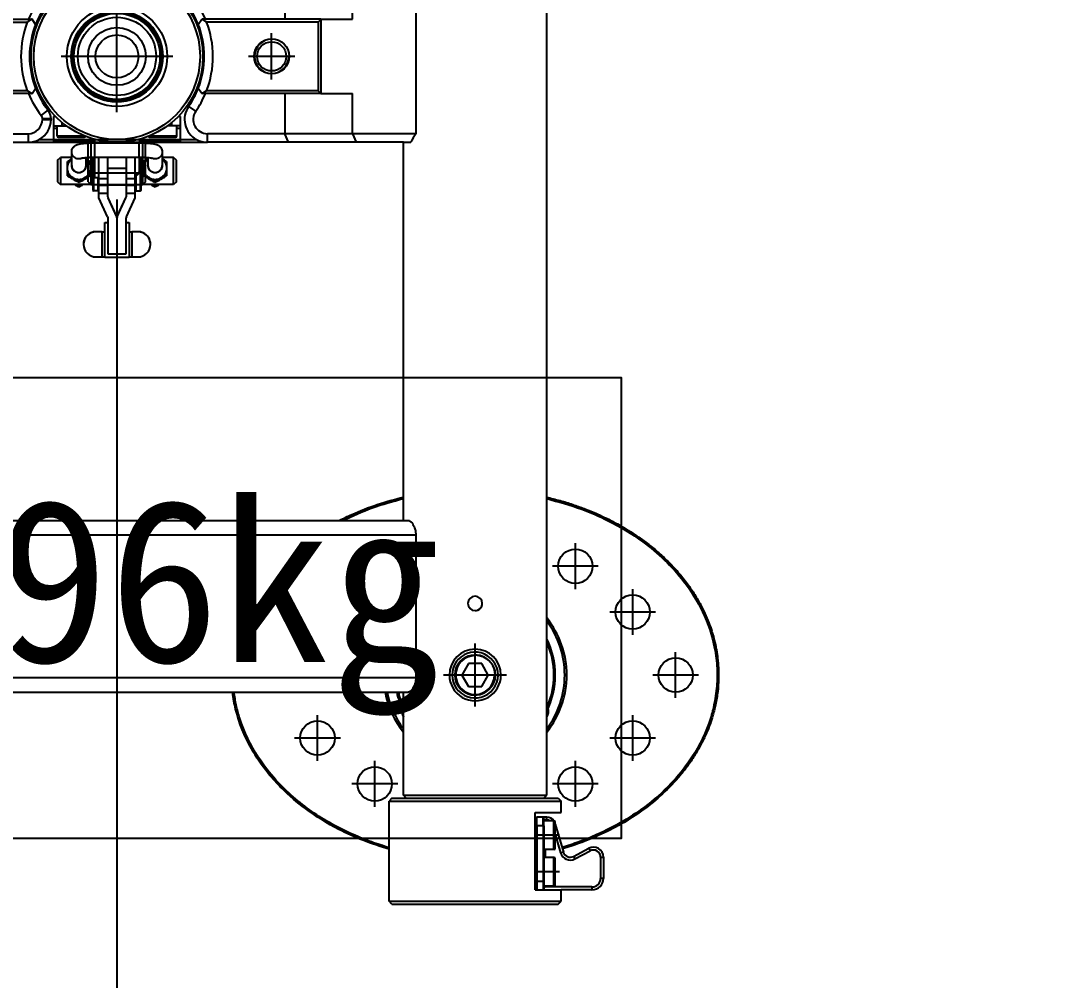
# Model space of a CAD drawing. Header units: millimetres. Extents: x -73584 to -37571, y -61249 to -50748.
# Drawn here: x -54567.8 to -54204, y -57719.5 to -57384.5 of the extents above; entities that cross this region are included whole.
import ezdxf

# ---------------------------------------------------------------- set-up
doc = ezdxf.new("R2010")
doc.units = ezdxf.units.MM
doc.header["$LTSCALE"] = 200
doc.header["$PDSIZE"] = -1
doc.linetypes.add('DOT_CENTER', pattern=[14, 12, -1, 0, -1])
doc.layers.add('1', color=7, linetype='Continuous')
doc.layers.add('DIM', color=3, linetype='Continuous')
doc.styles.get("Standard").update_dxf_attribs({"font": ''})
doc.styles.add('TSSD_Dimension', font='tssdeng.shx', dxfattribs={"width": 0.7, "bigfont": 'hztxt.shx'})
doc.styles.get('Standard').set_extended_font_data('NSimSun')
doc.dimstyles.new('TSSD_20_20', dxfattribs={"dimtxt": 60, "dimasz": 20, "dimexe": 20, "dimexo": 50, "dimgap": 20, "dimtad": 1, "dimdec": 0, "dimzin": 0, "dimdsep": 46, "dimtxsty": 'TSSD_Dimension', "dimblk": 'ARCHTICK', "dimcen": 0, "dimdle": 20, "dimclrt": 7, "dimadec": 0, "dimazin": 0, "dimtfac": 1, "dimtdec": 0, "dimtix": 1, "dimtmove": 2, "dimatfit": 3, "dimfxl": 1, "dimtolj": 1, "dimtzin": 0, "dimarcsym": 0})

# ---------------------------------------------------------------- blocks, each defined once
blk = doc.blocks.new('LOW-HEAD-SOCKET-CAP-SCREW_DIN-7984_M6x10_A2-70_STAINLESS-STEEL_3__120', base_point=(789, -334.66))
at = {"color": 7, "linetype": 'Continuous'}
for p, q in [((792, -330.66), (789.5, -330.66)), ((794, -330.66), (792, -330.66)), ((796, -330.66), (794, -330.66)), ((798.5, -330.66), (796, -330.66)), ((789, -331.16), (789, -334.66)), ((789, -334.66), (791, -334.66)), ((791, -334.66), (797, -334.66)), ((797, -334.66), (797.3, -334.66)), ((797.3, -334.66), (798.8, -334.66)), ((798.8, -334.66), (799, -334.66)), ((799, -331.16), (799, -334.66))]:
    blk.add_line(p, q, dxfattribs=at)
at = {"color": 140, "linetype": 'Continuous'}
blk.add_line((799, -331.16), (789, -331.16), dxfattribs=at)
at = {"color": 7, "linetype": 'Continuous'}
for centre, start, end in [((789.5, -331.16), 90, 180), ((798.5, -331.16), 0, 90)]:
    blk.add_arc(centre, 0.5, start, end, dxfattribs=at)
at = {"layer": '1', "color": 1, "linetype": 'DOT_CENTER'}
blk.add_line((794, -329.16), (794, -336.66), dxfattribs=at)
blk = doc.blocks.new('LOW-HEAD-SOCKET-CAP-SCREW_DIN-7984_M6x10_A2-70_STAINLESS-STEEL__121', base_point=(789, -334.66))
at = {"color": 7, "linetype": 'Continuous'}
for p, q in [((792, -330.66), (789.5, -330.66)), ((794, -330.66), (792, -330.66)), ((796, -330.66), (794, -330.66)), ((798.5, -330.66), (796, -330.66)), ((789, -331.16), (789, -334.66)), ((789, -334.66), (791, -334.66)), ((791, -334.66), (797, -334.66)), ((797, -334.66), (797.3, -334.66)), ((797.3, -334.66), (798.8, -334.66)), ((798.8, -334.66), (799, -334.66)), ((799, -331.16), (799, -334.66))]:
    blk.add_line(p, q, dxfattribs=at)
at = {"color": 140, "linetype": 'Continuous'}
blk.add_line((799, -331.16), (789, -331.16), dxfattribs=at)
at = {"color": 7, "linetype": 'Continuous'}
for centre, start, end in [((789.5, -331.16), 90, 180), ((798.5, -331.16), 0, 90)]:
    blk.add_arc(centre, 0.5, start, end, dxfattribs=at)
blk = doc.blocks.new('LOW-HEAD-SOCKET-CAP-SCREW_DIN-7984_M6x10_A2-70_STAINLESS-STEEL_2__122', base_point=(776.2, -334.66))
at = {"color": 7, "linetype": 'Continuous'}
for p, q in [((779.2, -330.66), (776.7, -330.66)), ((781.2, -330.66), (779.2, -330.66)), ((783.2, -330.66), (781.2, -330.66)), ((785.7, -330.66), (783.2, -330.66)), ((776.2, -331.16), (776.2, -334.66)), ((776.4, -334.66), (776.2, -334.66)), ((777.9, -334.66), (776.4, -334.66)), ((777.9, -334.66), (778.2, -334.66)), ((778.2, -334.66), (784.2, -334.66)), ((784.2, -334.66), (786.2, -334.66)), ((786.2, -331.16), (786.2, -334.66))]:
    blk.add_line(p, q, dxfattribs=at)
at = {"color": 140, "linetype": 'Continuous'}
blk.add_line((786.2, -331.16), (776.2, -331.16), dxfattribs=at)
at = {"color": 7, "linetype": 'Continuous'}
for centre, start, end in [((776.7, -331.16), 90, 178.5131), ((785.7, -331.16), 0, 90), ((776.7, -331.16), 178.5131, 180)]:
    blk.add_arc(centre, 0.5, start, end, dxfattribs=at)
at = {"layer": '1', "color": 1, "linetype": 'DOT_CENTER'}
blk.add_line((781.2, -329.16), (781.2, -336.66), dxfattribs=at)
blk = doc.blocks.new('LOW-HEAD-SOCKET-CAP-SCREW_DIN-7984_M6x10_A2-70_STAINLESS-STEEL_4__123', base_point=(776.2, -334.66))
at = {"color": 7, "linetype": 'Continuous'}
for p, q in [((779.2, -330.66), (776.7, -330.66)), ((781.2, -330.66), (779.2, -330.66)), ((783.2, -330.66), (781.2, -330.66)), ((785.7, -330.66), (783.2, -330.66)), ((776.2, -331.16), (776.2, -334.66)), ((776.4, -334.66), (776.2, -334.66)), ((777.9, -334.66), (776.4, -334.66)), ((777.9, -334.66), (778.2, -334.66)), ((778.2, -334.66), (784.2, -334.66)), ((784.2, -334.66), (786.2, -334.66)), ((786.2, -331.16), (786.2, -334.66))]:
    blk.add_line(p, q, dxfattribs=at)
at = {"color": 140, "linetype": 'Continuous'}
blk.add_line((786.2, -331.16), (776.2, -331.16), dxfattribs=at)
at = {"color": 7, "linetype": 'Continuous'}
for centre, start, end in [((776.7, -331.16), 90, 178.5131), ((785.7, -331.16), 0, 90), ((776.7, -331.16), 178.5131, 180)]:
    blk.add_arc(centre, 0.5, start, end, dxfattribs=at)
blk = doc.blocks.new('23-D0469-A_CLAMP-HOOK_Absen-M2_9__124', base_point=(774.9, -337.66))
at = {"color": 7, "linetype": 'Continuous'}
for p, q in [((788.89, -313.86), (796.3, -313.86)), ((788.89, -314.86), (796.3, -314.86)), ((788.61, -324.28), (785.8, -319)), ((789.5, -323.81), (786.69, -318.53)), ((799.3, -317.86), (799.3, -334.16)), ((800.3, -317.86), (800.3, -328.66)), ((777.34, -330.66), (787.09, -327.86)), ((780.97, -330.66), (787.37, -328.82)), ((800.3, -334.86), (800.3, -328.66)), ((774.9, -333.62), (774.9, -334.86)), ((775.1, -334.66), (774.9, -334.86)), ((776.2, -334.66), (775.1, -334.66)), ((775.9, -333.62), (775.9, -334.16)), ((776.4, -334.66), (776.2, -334.66)), ((777.9, -334.66), (776.4, -334.66)), ((777.9, -334.66), (778.2, -334.66)), ((778.2, -334.66), (784.2, -334.66)), ((784.2, -334.66), (786.2, -334.66)), ((786.2, -334.66), (789, -334.66)), ((789, -334.66), (791, -334.66)), ((791, -334.66), (797, -334.66)), ((797, -334.66), (797.3, -334.66)), ((797.3, -334.66), (798.8, -334.66)), ((798.8, -334.66), (799, -334.66)), ((799, -334.66), (800.1, -334.66)), ((800.1, -334.66), (800.3, -334.86)), ((774.9, -334.86), (774.9, -337.16)), ((777.9, -334.86), (774.9, -334.86)), ((775.4, -337.66), (774.9, -337.16)), ((777.9, -337.16), (774.9, -337.16)), ((777.9, -334.86), (797.3, -334.86)), ((777.9, -337.16), (797.3, -337.16)), ((797.3, -337.66), (777.9, -337.66)), ((797.3, -334.86), (800.3, -334.86)), ((797.3, -337.16), (800.3, -337.16)), ((799.8, -337.66), (800.3, -337.16)), ((800.3, -337.16), (800.3, -334.86))]:
    blk.add_line(p, q, dxfattribs=at)
at = {"color": 140, "linetype": 'Continuous'}
for p, q in [((788.89, -314.86), (788.89, -313.86)), ((796.3, -313.86), (796.3, -314.86)), ((785.8, -319), (786.69, -318.53)), ((799.3, -317.86), (800.3, -317.86)), ((788.61, -324.28), (789.5, -323.81)), ((787.09, -327.86), (787.37, -328.82)), ((775.9, -333.62), (774.9, -333.62)), ((775.9, -334.16), (776.2, -334.16)), ((777.9, -334.66), (777.9, -334.86)), ((786.2, -334.16), (789, -334.16)), ((797.3, -334.86), (797.3, -334.66)), ((799, -334.16), (799.3, -334.16)), ((777.9, -334.86), (777.9, -337.16)), ((777.9, -337.16), (777.9, -337.66)), ((797.3, -337.16), (797.3, -334.86)), ((797.3, -337.16), (797.3, -337.66))]:
    blk.add_line(p, q, dxfattribs=at)
at = {"color": 7, "linetype": 'Continuous'}
for centre, radius, start, end in [((788.89, -317.36), 3.5, 90, 208), ((788.89, -317.36), 2.5, 90, 208), ((796.3, -317.86), 4, 0, 90), ((796.3, -317.86), 3, 0, 90), ((786.4, -325.46), 2.5, 286, 28), ((786.4, -325.46), 3.5, 286, 28), ((777.9, -333.62), 3, 124.5142, 180), ((777.9, -333.62), 2, 148.2117, 180), ((776.4, -334.16), 0.5, 180, 246.4218), ((798.8, -334.16), 0.5, 293.5782, 0)]:
    blk.add_arc(centre, radius, start, end, dxfattribs=at)
for points in [[(777.9, -337.66), (776.65, -337.66), (775.4, -337.66)], [(799.8, -337.66), (798.55, -337.66), (797.3, -337.66)]]:
    blk.add_spline(points, degree=3, dxfattribs=at)
blk = doc.blocks.new('PH_23-CLAMP-HOOK_3__125', base_point=(774.9, -337.66))
for name, p in [('23-D0469-A_CLAMP-HOOK_Absen-M2_9__124', (774.9, -337.66)), ('LOW-HEAD-SOCKET-CAP-SCREW_DIN-7984_M6x10_A2-70_STAINLESS-STEEL_2__122', (776.2, -334.66)), ('LOW-HEAD-SOCKET-CAP-SCREW_DIN-7984_M6x10_A2-70_STAINLESS-STEEL_4__123', (776.2, -334.66)), ('LOW-HEAD-SOCKET-CAP-SCREW_DIN-7984_M6x10_A2-70_STAINLESS-STEEL_3__120', (789, -334.66)), ('LOW-HEAD-SOCKET-CAP-SCREW_DIN-7984_M6x10_A2-70_STAINLESS-STEEL__121', (789, -334.66))]:
    blk.add_blockref(name, p)
blk = doc.blocks.new('23-D0469-A_CLAMP-HOOK_Absen-M2_9__126', base_point=(539.3, -493.66))
at = {"color": 7, "linetype": 'Continuous'}
for p, q in [((550.1, -473.66), (539.3, -473.66)), ((550.1, -474.66), (539.3, -474.66)), ((553.1, -473.66), (550.1, -473.66)), ((554.1, -474.66), (550.1, -474.66)), ((553.1, -473.66), (554.1, -474.66)), ((554.1, -474.66), (554.1, -492.66)), ((550.1, -492.66), (539.3, -492.66)), ((550.1, -493.66), (539.3, -493.66)), ((554.1, -492.66), (550.1, -492.66)), ((553.1, -493.66), (550.1, -493.66)), ((553.1, -493.66), (554.1, -492.66))]:
    blk.add_line(p, q, dxfattribs=at)
at = {"color": 140, "linetype": 'Continuous'}
for p, q in [((550.1, -473.66), (550.1, -474.66)), ((550.1, -474.66), (550.1, -492.66)), ((550.1, -493.66), (550.1, -492.66))]:
    blk.add_line(p, q, dxfattribs=at)
blk = doc.blocks.new('PH_23-CLAMP-HOOK__127', base_point=(539.3, -493.66))
blk.add_blockref('23-D0469-A_CLAMP-HOOK_Absen-M2_9__126', (539.3, -493.66))
blk = doc.blocks.new('COUNTERSUNK-HEAD-HEXAGON-SOCKET-BOLTS_DIN-7991_M8x20_A2-70_STAINLESS-STEEL_2__146', base_point=(736.81, -384.31))
at = {"color": 7, "linetype": 'Continuous'}
blk.add_arc((737.8, -380.31), 4, 255.643, 303.1396, dxfattribs=at)
blk = doc.blocks.new('COUNTERSUNK-HEAD-HEXAGON-SOCKET-BOLTS_DIN-7991_M8x20_A2-70_STAINLESS-STEEL__147', base_point=(736.81, -333.66))
at = {"color": 7, "linetype": 'Continuous'}
blk.add_arc((737.8, -337.01), 4, 56.8604, 104.3572, dxfattribs=at)
blk = doc.blocks.new('23-D0025-B_HAND-RING_ADJUSTABLE-FOOT_Absen__148', base_point=(697.8, -386.01))
at = {"color": 7, "linetype": 'Continuous'}
blk.add_circle((725.3, -358.66), 7, dxfattribs=at)
for centre, radius, start, end in [((725.3, -358.66), 28, 63.2345, 116.7655), ((725.3, -358.66), 27.5, 65.38, 114.62), ((700.3, -358.64), 2.5, 179.9661, 180.3528), ((725.3, -358.66), 28, 282.3736, 296.7655), ((725.3, -358.66), 27.5, 282.6023, 294.62)]:
    blk.add_arc(centre, radius, start, end, dxfattribs=at)
blk = doc.blocks.new('P01_LEG_M16xL80mm_STAINLESS-STEEL__149', base_point=(717.3, -366.66))
at = {"color": 7, "linetype": 'Continuous'}
for p, q in [((725.3, -354.04), (721.3, -356.35)), ((721.3, -356.35), (721.3, -360.97)), ((729.3, -356.35), (725.3, -354.04)), ((729.3, -360.97), (729.3, -356.35)), ((721.3, -360.97), (725.3, -363.28)), ((725.3, -363.28), (729.3, -360.97))]:
    blk.add_line(p, q, dxfattribs=at)
for radius, start, end in [(8, 14.9588, 165.0412), (7, 14.9588, 165.0412), (8, 165.0412, 14.9588), (7, 165.0412, 14.9588)]:
    blk.add_arc((725.3, -358.66), radius, start, end, dxfattribs=at)
at = {"layer": '1', "color": 1, "linetype": 'DOT_CENTER'}
for p, q in [((725.3, -348.66), (725.3, -368.66)), ((735.3, -358.66), (715.3, -358.66))]:
    blk.add_line(p, q, dxfattribs=at)
at = {"layer": '1', "color": 2, "linetype": 'Continuous'}
blk.add_arc((725.3, -358.66), 6.78, 180, 90, dxfattribs=at)
blk = doc.blocks.new('P02_FOOT_Ø65_STEEL__150', base_point=(705.33, -390.09))
at = {"color": 7, "linetype": 'Continuous'}
for centre, radius, start, end in [((725.3, -358.66), 32, 90, 128.6248), ((725.3, -358.66), 32, 51.3752, 90), ((737.8, -337.01), 4, 56.8604, 104.3572), ((725.3, -358.66), 32, 280.8069, 308.6248), ((737.8, -380.31), 4, 255.643, 303.1396)]:
    blk.add_arc(centre, radius, start, end, dxfattribs=at)
at = {"color": 140, "linetype": 'Continuous'}
for start, end in [(90, 126.913), (53.087, 90), (281.0632, 306.913)]:
    blk.add_arc((725.3, -358.66), 31.27, start, end, dxfattribs=at)
blk = doc.blocks.new('23-B0028-B_ADJUSTABLE-M16xL80_FOOT-Ø64-STAINLESS-STEEL__151', base_point=(705.33, -390.09))
for name, p in [('P02_FOOT_Ø65_STEEL__150', (705.33, -390.09)), ('P01_LEG_M16xL80mm_STAINLESS-STEEL__149', (717.3, -366.66))]:
    blk.add_blockref(name, p)
blk = doc.blocks.new('23-D0476-B_GROUND-PLATE_OUTRIGGER_Absen__152', base_point=(663.18, -443.29))
at = {"color": 7, "linetype": 'Continuous'}
for centre in [(725.3, -288.66), (703.3, -303.66), (747.3, -303.66), (687.3, -323.66), (763.3, -323.66), (763.3, -393.66), (747.3, -413.66)]:
    blk.add_circle(centre, 6, dxfattribs=at)
for points in [[(663.18, -333.66), (663.23, -333.43), (663.29, -333.21), (664.56, -328.41), (665.94, -324.03), (667.39, -320.07), (668.84, -316.54), (670.26, -313.45), (671.59, -310.8), (672.9, -308.37), (674.56, -305.53), (676.6, -302.36), (679.03, -298.96), (681.87, -295.42), (685.14, -291.83), (688.84, -288.29), (693, -284.89), (696.76, -282.29), (700.38, -280.15), (703.82, -278.44), (707.02, -277.09), (709.95, -276.06), (712.55, -275.31), (714.77, -274.78), (716.56, -274.43), (719.42, -274.01), (722.82, -273.72), (726.7, -273.68), (731.03, -273.99), (735.75, -274.76), (737.77, -275.24), (740.25, -275.93), (743.12, -276.91), (746.32, -278.22), (749.8, -279.93), (753.51, -282.07)], [(663.69, -333.66), (667.42, -321.4), (671.43, -312.2), (678.77, -300.16), (692.55, -285.87), (703.27, -279.24), (715.88, -275.07), (723.02, -274.21), (728.24, -274.25), (735.19, -275.16), (740.43, -276.51), (754.02, -283), (762.08, -289.24), (770.53, -298.42), (781.03, -316.12), (783.53, -322.3), (785.5, -328.32)], [(753.51, -282.07), (757.16, -284.56), (760.36, -287.07), (772.41, -300.08), (781.38, -315.66), (784.02, -322.19), (785.98, -328.18)], [(671.3, -405.97), (670.26, -403.86), (669.23, -401.65), (665.79, -392.84), (663.18, -383.66)], [(671.3, -404.86), (666.92, -394.55), (663.69, -383.66)], [(786.12, -388.66), (782.99, -397.84), (779.2, -406.17), (771.92, -417.9), (764.96, -426.01), (759.5, -430.95), (751, -436.73), (737.17, -442.23), (734.41, -442.82), (731.3, -443.29)], [(785.6, -388.66), (783.59, -394.83), (781.03, -401.2), (772.94, -415.62), (762.07, -428.07), (754.02, -434.32), (740.43, -440.8), (735.85, -442.02), (731.3, -442.79)]]:
    blk.add_spline(points, degree=3, dxfattribs=at)
at = {"layer": '1', "color": 1, "linetype": 'DOT_CENTER'}
for p, q in [((725.3, -280.66), (725.3, -296.66)), ((733.3, -288.66), (717.3, -288.66)), ((703.3, -295.66), (703.3, -311.66)), ((747.3, -295.66), (747.3, -311.66)), ((711.3, -303.66), (695.3, -303.66)), ((755.3, -303.66), (739.3, -303.66)), ((687.3, -315.66), (687.3, -331.66)), ((763.3, -315.66), (763.3, -331.66)), ((695.3, -323.66), (679.3, -323.66)), ((771.3, -323.66), (755.3, -323.66)), ((763.3, -385.66), (763.3, -401.66)), ((771.3, -393.66), (755.3, -393.66)), ((747.3, -405.66), (747.3, -421.66)), ((755.3, -413.66), (739.3, -413.66))]:
    blk.add_line(p, q, dxfattribs=at)
blk = doc.blocks.new('23-A0236-B_FOOT_OUTRIGGER_Absen-M2_9__153', base_point=(663.18, -443.29))
for name, p in [('23-D0476-B_GROUND-PLATE_OUTRIGGER_Absen__152', (663.18, -443.29)), ('23-B0028-B_ADJUSTABLE-M16xL80_FOOT-Ø64-STAINLESS-STEEL__151', (705.33, -390.09)), ('23-D0025-B_HAND-RING_ADJUSTABLE-FOOT_Absen__148', (697.8, -386.01)), ('COUNTERSUNK-HEAD-HEXAGON-SOCKET-BOLTS_DIN-7991_M8x20_A2-70_STAINLESS-STEEL__147', (736.81, -333.66)), ('COUNTERSUNK-HEAD-HEXAGON-SOCKET-BOLTS_DIN-7991_M8x20_A2-70_STAINLESS-STEEL_2__146', (736.81, -384.31))]:
    blk.add_blockref(name, p)
blk = doc.blocks.new('23-D0475-B_SHIP_OUTRIGGER_STACKING_Absen__154', base_point=(479.3, -587.94))
at = {"color": 7, "linetype": 'Continuous'}
for p, q in [((479.3, -383.66), (479.3, -381.11)), ((482.3, -379.37), (482.3, -401.44)), ((482.3, -379.37), (536.3, -379.37)), ((536.3, -379.37), (536.3, -401.44)), ((539.3, -383.66), (539.3, -381.11)), ((479.3, -383.66), (479.3, -400.2)), ((539.3, -383.66), (539.3, -400.2)), ((479.3, -400.2), (482.3, -401.44)), ((479.3, -423.8), (479.3, -400.2)), ((482.3, -425.04), (482.3, -401.44)), ((496.3, -401.44), (482.3, -401.44)), ((496.3, -412.46), (496.3, -401.44)), ((536.3, -401.44), (522.3, -401.44)), ((522.3, -412.46), (522.3, -401.44)), ((536.3, -401.44), (539.3, -400.2)), ((536.3, -401.44), (536.3, -425.04)), ((539.3, -400.2), (539.3, -423.8)), ((496.3, -412.46), (496.3, -425.04)), ((496.3, -412.46), (497.3, -413.46)), ((496.3, -412.46), (522.3, -412.46)), ((497.3, -413.46), (497.3, -452.38)), ((497.3, -413.46), (521.3, -413.46)), ((522.3, -412.46), (521.3, -413.46)), ((521.3, -413.46), (521.3, -452.38)), ((522.3, -412.46), (522.3, -425.04)), ((479.3, -452.06), (479.3, -423.8)), ((482.3, -425.04), (479.3, -423.8)), ((482.3, -452.06), (482.3, -425.04)), ((482.3, -425.04), (496.3, -425.04)), ((496.3, -425.04), (496.3, -452.78)), ((522.3, -425.04), (522.3, -452.78)), ((522.3, -425.04), (536.3, -425.04)), ((539.3, -423.8), (536.3, -425.04)), ((536.3, -425.04), (536.3, -452.06)), ((539.3, -423.8), (539.3, -452.06)), ((479.3, -452.06), (479.3, -514.66)), ((496.3, -452.78), (496.3, -453.87)), ((496.3, -454.07), (496.3, -453.87)), ((498.14, -455.27), (496.3, -454.07)), ((522.3, -454.07), (520.47, -455.27)), ((522.3, -452.78), (522.3, -453.87)), ((522.3, -454.07), (522.3, -453.87)), ((539.3, -514.66), (539.3, -452.06)), ((480.3, -455.93), (480.3, -510.78)), ((538.3, -510.78), (538.3, -455.93)), ((487.3, -506.66), (487.48, -506.66)), ((531.13, -506.66), (531.3, -506.66)), ((487.3, -509.66), (487.48, -509.66)), ((498.14, -512.04), (496.3, -513.25)), ((522.3, -513.25), (520.47, -512.04)), ((531.13, -509.66), (531.3, -509.66)), ((479.3, -514.66), (479.3, -543.52)), ((482.3, -514.66), (482.3, -542.27)), ((496.3, -513.25), (496.3, -513.44)), ((496.3, -514.53), (496.3, -513.44)), ((496.3, -542.27), (496.3, -514.53)), ((497.3, -553.86), (497.3, -514.93)), ((521.3, -514.93), (521.3, -553.86)), ((522.3, -513.44), (522.3, -513.25)), ((522.3, -513.44), (522.3, -514.53)), ((522.3, -514.53), (522.3, -542.27)), ((536.3, -542.27), (536.3, -514.66)), ((539.3, -543.52), (539.3, -514.66)), ((479.3, -543.52), (482.3, -542.27)), ((479.3, -543.52), (479.3, -567.12)), ((482.3, -542.27), (482.3, -565.87)), ((496.3, -542.27), (482.3, -542.27)), ((496.3, -554.86), (496.3, -542.27)), ((536.3, -542.27), (522.3, -542.27)), ((522.3, -542.27), (522.3, -554.86)), ((539.3, -543.52), (536.3, -542.27)), ((536.3, -565.87), (536.3, -542.27)), ((539.3, -567.12), (539.3, -543.52)), ((496.3, -554.86), (496.8, -554.36)), ((496.3, -554.86), (496.3, -564.87)), ((497.3, -553.86), (496.8, -554.36)), ((497.3, -554.86), (496.8, -554.36)), ((521.3, -553.86), (497.3, -553.86)), ((521.3, -554.86), (497.3, -554.86)), ((497.3, -554.86), (497.3, -565.87)), ((521.8, -554.36), (521.3, -553.86)), ((521.8, -554.36), (521.3, -554.86)), ((521.3, -565.87), (521.3, -554.86)), ((521.8, -554.36), (522.3, -554.86)), ((522.3, -564.87), (522.3, -554.86)), ((479.3, -567.12), (482.3, -565.87)), ((479.3, -567.12), (479.3, -583.66)), ((482.3, -565.87), (482.3, -587.94)), ((497.3, -565.87), (482.3, -565.87)), ((497.3, -565.87), (496.3, -564.87)), ((522.3, -564.87), (521.3, -565.87)), ((536.3, -565.87), (521.3, -565.87)), ((536.3, -565.87), (536.3, -587.94)), ((536.3, -565.87), (539.3, -567.12)), ((539.3, -567.12), (539.3, -583.66)), ((479.3, -583.66), (479.3, -586.21)), ((539.3, -583.66), (539.3, -586.21)), ((536.3, -587.94), (482.3, -587.94))]:
    blk.add_line(p, q, dxfattribs=at)
at = {"color": 140, "linetype": 'Continuous'}
for p, q in [((482.3, -452.06), (479.3, -452.06)), ((539.3, -452.06), (536.3, -452.06)), ((490.16, -456.16), (491.88, -458.63)), ((528.45, -456.16), (526.73, -458.63)), ((487.3, -506.66), (487.3, -509.66)), ((487.48, -509.66), (487.48, -506.66)), ((490.56, -507.71), (488.71, -510.08)), ((529.9, -510.08), (528.05, -507.71)), ((531.13, -506.66), (531.13, -509.66)), ((531.3, -509.66), (531.3, -506.66)), ((479.3, -514.66), (482.3, -514.66)), ((536.3, -514.66), (539.3, -514.66))]:
    blk.add_line(p, q, dxfattribs=at)
at = {"color": 7, "linetype": 'Continuous'}
for centre, radius in [((509.3, -429.66), 6.1), ((509.3, -429.66), 5.1), ((509.3, -483.66), 17.5), ((509.3, -483.66), 15.5), ((509.3, -537.66), 6.1), ((509.3, -537.66), 5.1)]:
    blk.add_circle(centre, radius, dxfattribs=at)
for centre, radius, start, end in [((468.3, -358.66), 25, 296.1039, 304.0558), ((550.3, -358.66), 25, 235.9442, 243.8961), ((509.3, -483.66), 33.5, 69.0098, 110.9902), ((487.3, -452.06), 8, 180, 208.955), ((487.3, -452.06), 5, 180, 304.8499), ((509.3, -483.66), 33.5, 112.8338, 124.8499), ((509.3, -483.66), 30.5, 68.5293, 111.4707), ((509.3, -483.66), 33.5, 55.1501, 67.1662), ((531.3, -452.06), 5, 235.1501, 0), ((531.3, -452.06), 8, 331.045, 0), ((487.3, -452.06), 8, 208.955, 304.8499), ((509.3, -483.66), 30.5, 111.4707, 124.8499), ((509.3, -483.66), 30.5, 55.1501, 68.5293), ((531.3, -452.06), 8, 235.1501, 331.045), ((487.3, -514.66), 8, 90, 151.045), ((487.48, -511.66), 5, 52.0672, 90), ((509.3, -483.66), 30.5, 232.0672, 248.5293), ((509.3, -483.66), 30.5, 291.4707, 307.9328), ((531.13, -511.66), 5, 90, 127.9328), ((531.3, -514.66), 8, 28.955, 90), ((487.3, -514.66), 8, 151.045, 180), ((487.3, -514.66), 5, 90, 180), ((487.48, -511.66), 2, 52.0672, 90), ((509.3, -483.66), 33.5, 232.0672, 247.1662), ((509.3, -483.66), 30.5, 248.5293, 291.4707), ((509.3, -483.66), 33.5, 292.8338, 307.9328), ((531.13, -511.66), 2, 90, 127.9328), ((531.3, -514.66), 5, 0, 90), ((531.3, -514.66), 8, 0, 28.955), ((509.3, -483.66), 33.5, 249.0098, 290.9902), ((468.3, -608.66), 25, 55.9442, 63.8961), ((550.3, -608.66), 25, 116.1039, 124.0558)]:
    blk.add_arc(centre, radius, start, end, dxfattribs=at)
for points in [[(496.3, -453.87), (496.55, -453.5), (496.8, -453.12), (497.05, -452.75), (497.3, -452.38)], [(521.3, -452.38), (521.56, -452.75), (521.81, -453.12), (522.06, -453.49), (522.3, -453.87)], [(497.3, -514.93), (497.05, -514.56), (496.8, -514.19), (496.55, -513.82), (496.3, -513.44)], [(522.3, -513.44), (522.06, -513.82), (521.81, -514.19), (521.56, -514.56), (521.3, -514.93)]]:
    blk.add_spline(points, degree=3, dxfattribs=at)
at = {"layer": '1', "color": 1, "linetype": 'DOT_CENTER'}
for p, q in [((509.3, -421.56), (509.3, -437.76)), ((517.4, -429.66), (501.2, -429.66)), ((509.3, -464.16), (509.3, -503.16)), ((528.8, -483.66), (489.8, -483.66)), ((509.3, -529.56), (509.3, -545.76)), ((517.4, -537.66), (501.2, -537.66))]:
    blk.add_line(p, q, dxfattribs=at)
at = {"layer": '1', "color": 2, "linetype": 'Continuous'}
for centre in [(509.3, -429.66), (509.3, -537.66)]:
    blk.add_arc(centre, 6, 180, 90, dxfattribs=at)
blk = doc.blocks.new('DOWEL-PIN_DIN-7_Ø5h8x12_ALUMINUM_4__167', base_point=(697.8, -358.66))
at = {"color": 7, "linetype": 'Continuous'}
for centre, start, end in [((700.3, -358.66), 0.153, 179.6138), ((700.3, -358.64), 179.9661, 180.3528), ((700.3, -358.66), 359.9108, 0.153)]:
    blk.add_arc(centre, 2.5, start, end, dxfattribs=at)
blk = doc.blocks.new('DOWEL-PIN_DIN-7_Ø5h8x12_ALUMINUM_3__168', base_point=(697.8, -358.66))
at = {"color": 7, "linetype": 'Continuous'}
for centre, start, end in [((700.3, -358.66), 0.153, 179.6138), ((700.3, -358.64), 179.9661, 180.3528), ((700.3, -358.66), 359.9108, 0.153)]:
    blk.add_arc(centre, 2.5, start, end, dxfattribs=at)
blk = doc.blocks.new('23-D0474-A_BACK-OUTRIGGER_STACKING_Absen__169', base_point=(697.8, -388.66))
at = {"color": 7, "linetype": 'Continuous'}
for p, q in [((768.3, -329.66), (769.3, -328.66)), ((768.3, -334.66), (768.3, -329.66)), ((773.3, -328.66), (769.3, -328.66)), ((769.3, -358.66), (769.3, -328.66)), ((773.3, -337.66), (773.3, -328.66)), ((804.3, -328.66), (800.3, -328.66)), ((800.3, -334.86), (800.3, -328.66)), ((805.3, -329.66), (804.3, -328.66)), ((804.3, -358.66), (804.3, -328.66)), ((805.3, -358.66), (805.3, -329.66)), ((768.3, -337.71), (768.3, -334.66)), ((768.3, -358.66), (768.3, -337.71)), ((797.3, -337.66), (777.9, -337.66)), ((800.3, -337.16), (800.3, -334.86)), ((800.3, -337.66), (800.3, -337.16)), ((768.3, -379.61), (768.3, -358.66)), ((769.3, -388.66), (769.3, -358.66)), ((804.3, -388.66), (804.3, -358.66)), ((805.3, -387.66), (805.3, -358.66)), ((768.3, -382.66), (768.3, -379.61)), ((768.3, -387.66), (768.3, -382.66)), ((768.3, -387.66), (769.3, -388.66)), ((804.3, -388.66), (769.3, -388.66)), ((805.3, -387.66), (804.3, -388.66))]:
    blk.add_line(p, q, dxfattribs=at)
blk.add_circle((725.3, -358.66), 7, dxfattribs=at)
for centre, start, end in [((700.3, -358.66), 0.153, 179.6138), ((700.3, -358.64), 179.9661, 180.3528), ((700.3, -358.66), 359.9108, 0.153)]:
    blk.add_arc(centre, 2.5, start, end, dxfattribs=at)
for points in [[(775.4, -337.66), (774.35, -337.66), (773.3, -337.66)], [(777.9, -337.66), (776.65, -337.66), (775.4, -337.66)], [(799.8, -337.66), (798.55, -337.66), (797.3, -337.66)], [(800.3, -337.66), (800.05, -337.66), (799.8, -337.66)]]:
    blk.add_spline(points, degree=3, dxfattribs=at)
blk = doc.blocks.new('23-D0489-B_TUBE-Ø50xS4-OUTRIGGER-0_8M_STACKING_Absen__170', base_point=(105.3, -383.66))
at = {"color": 7, "linetype": 'Continuous'}
for p, q in [((767.3, -333.66), (106.3, -333.66)), ((768.3, -334.66), (767.3, -333.66)), ((767.3, -358.66), (767.3, -333.66)), ((768.3, -337.71), (768.3, -334.66)), ((768.3, -358.66), (768.3, -337.71)), ((767.3, -383.66), (767.3, -358.66)), ((768.3, -379.61), (768.3, -358.66)), ((768.3, -382.66), (768.3, -379.61)), ((671.3, -383.66), (539.3, -383.66)), ((767.3, -383.66), (731.3, -383.66)), ((768.3, -382.66), (767.3, -383.66))]:
    blk.add_line(p, q, dxfattribs=at)
blk.add_lwpolyline([(725.3, -349.64, 1), (725.3, -367.64, 1)], format="xyb", close=True, dxfattribs=at)
for centre, start, end in [((700.3, -358.64), 90.0009, 179.9661), ((700.3, -358.64), 359.8, 90.0002), ((700.3, -358.64), 179.9661, 180.3528), ((700.3, -358.64), 180.3528, 359.5585), ((700.3, -358.66), 359.9108, 0.153)]:
    blk.add_arc(centre, 2.5, start, end, dxfattribs=at)
at = {"layer": '1', "color": 1, "linetype": 'DOT_CENTER'}
for p, q in [((725.3, -347.64), (725.3, -369.64)), ((736.3, -358.64), (714.3, -358.64))]:
    blk.add_line(p, q, dxfattribs=at)
blk = doc.blocks.new('PH_23_KOLOM-OUTRIGGER-0_8m_STACKING_Absen__171', base_point=(-4.7, -388.66))
for name, p in [('23-D0474-A_BACK-OUTRIGGER_STACKING_Absen__169', (697.8, -388.66)), ('23-D0489-B_TUBE-Ø50xS4-OUTRIGGER-0_8M_STACKING_Absen__170', (105.3, -383.66)), ('DOWEL-PIN_DIN-7_Ø5h8x12_ALUMINUM_4__167', (697.8, -358.66)), ('DOWEL-PIN_DIN-7_Ø5h8x12_ALUMINUM_3__168', (697.8, -358.66))]:
    blk.add_blockref(name, p)
blk = doc.blocks.new('23-D0443-A_STRENGTHEN_OUTRIGGER-0_8M_STACKING_Absen__172', base_point=(671.3, -587.94))
at = {"color": 140, "linetype": 'Continuous'}
for p, q in [((676.3, -587.94), (676.3, -379.37)), ((726.3, -379.37), (726.3, -587.94))]:
    blk.add_line(p, q, dxfattribs=at)
at = {"color": 7, "linetype": 'Continuous'}
for p, q in [((676.3, -379.37), (726.3, -379.37)), ((671.3, -383.66), (671.3, -381.98)), ((671.3, -583.66), (671.3, -383.66)), ((731.3, -383.66), (731.3, -381.98)), ((731.3, -583.66), (731.3, -383.66)), ((671.3, -583.66), (671.3, -585.33)), ((731.3, -583.66), (731.3, -585.33)), ((726.3, -587.94), (676.3, -587.94))]:
    blk.add_line(p, q, dxfattribs=at)
for points in [[(671.3, -381.98), (671.32, -381.81), (671.42, -381.54), (671.67, -381.17), (672.05, -380.79), (672.43, -380.5), (672.7, -380.33), (673.44, -379.95), (674.31, -379.64), (675.45, -379.42), (676.3, -379.37)], [(726.3, -379.37), (727.16, -379.42), (728.3, -379.64), (728.7, -379.77), (729.26, -379.99), (729.91, -380.33), (730.5, -380.74), (730.94, -381.17), (731.19, -381.54), (731.29, -381.81), (731.3, -381.98)], [(676.3, -587.94), (675.27, -587.87), (674.31, -587.67), (673.65, -587.45), (672.7, -586.99), (672.25, -586.69), (671.67, -586.14), (671.43, -585.8), (671.3, -585.33)], [(731.3, -585.33), (731.18, -585.8), (730.94, -586.14), (730.63, -586.47), (729.91, -586.99), (728.96, -587.45), (728.3, -587.67), (727.44, -587.86), (726.3, -587.94)]]:
    blk.add_spline(points, degree=3, dxfattribs=at)
blk = doc.blocks.new('23-A0231-B_WELDING-ASSEMBLY_OUTRIGGER-0_8m_STACKING_Absen__173', base_point=(-4.7, -638.66))
for name, p in [('PH_23_KOLOM-OUTRIGGER-0_8m_STACKING_Absen__171', (-4.7, -388.66)), ('23-D0475-B_SHIP_OUTRIGGER_STACKING_Absen__154', (479.3, -587.94)), ('23-D0443-A_STRENGTHEN_OUTRIGGER-0_8M_STACKING_Absen__172', (671.3, -587.94))]:
    blk.add_blockref(name, p)
blk = doc.blocks.new('23-A0226-B_OUTRIGGER-0_8m_STACKING_Absen__188', base_point=(-4.7, -694.14))
for name, p in [('23-A0236-B_FOOT_OUTRIGGER_Absen-M2_9__153', (663.18, -443.29)), ('PH_23-CLAMP-HOOK_3__125', (774.9, -337.66)), ('23-A0231-B_WELDING-ASSEMBLY_OUTRIGGER-0_8m_STACKING_Absen__173', (-4.7, -638.66)), ('PH_23-CLAMP-HOOK__127', (539.3, -493.66))]:
    blk.add_blockref(name, p)
blk = doc.blocks.new('*U241')
at = {"rotation": 270.0000000000176}
blk.add_blockref('23-A0226-B_OUTRIGGER-0_8m_STACKING_Absen__188', (-210.26, 404.75), dxfattribs=at)
blk = doc.blocks.new('*U242')
at = {"layer": 'DIM', "color": 0, "linetype": 'ByBlock', "lineweight": -2, "transparency": 16777216}
blk.add_blockref('*U241', (0, 0), dxfattribs=at)
blk = doc.blocks.new('_ArchTick')
at = {"color": 0, "linetype": 'ByBlock'}
blk.add_lwpolyline([(-0.707, -0.707, 0.5, 0.5, 0), (0.707, 0.707, 0.5, 0.5, 0)], format="xyseb", dxfattribs=at)
blk = doc.blocks.new('*D707')
at = {"layer": 'Defpoints', "color": 0, "transparency": 16777216}
for p in [(-54534.28, -57396.93), (-53534.28, -57396.93), (-53534.28, -57949.72)]:
    blk.add_point(p, dxfattribs=at)
at = {"layer": 'DIM', "color": 0, "lineweight": -2, "transparency": 16777216}
for p, q in [((-54534.28, -57446.93), (-54534.28, -57969.72)), ((-53534.28, -57446.93), (-53534.28, -57969.72)), ((-54554.28, -57949.72), (-53514.28, -57949.72))]:
    blk.add_line(p, q, dxfattribs=at)
at = {"layer": 'DIM', "color": 0, "lineweight": -2, "transparency": 16777216, "xscale": 20, "yscale": 20, "zscale": 20, "rotation": 180}
blk.add_blockref('_ArchTick', (-54534.28, -57949.72), dxfattribs=at)
at = {"layer": 'DIM', "color": 0, "lineweight": -2, "transparency": 16777216, "xscale": 20, "yscale": 20, "zscale": 20}
blk.add_blockref('_ArchTick', (-53534.28, -57949.72), dxfattribs=at)
at = {"layer": 'DIM', "color": 7, "transparency": 16777216, "insert": (-54034.28, -57898.57), "char_height": 60, "attachment_point": 5, "style": 'TSSD_Dimension'}
blk.add_mtext('\\A1;1000 [3\'-3 1/4"]', dxfattribs=at)
blk = doc.blocks.new('2203')
at = {"color": 7, "linetype": 'Continuous'}
for p, q in [((-55425.95, -57437.46), (-55425.95, -57446.16)), ((-55425.18, -57437.46), (-55425.95, -57437.46)), ((-55381.55, -57437.46), (-55382.33, -57437.46)), ((-55381.55, -57446.16), (-55381.55, -57437.46)), ((-55425.95, -57440.66), (-55421.47, -57440.66)), ((-55424.65, -57444.16), (-55424.65, -57440.66)), ((-55422.95, -57439.39), (-55422.95, -57440.66)), ((-55381.55, -57440.66), (-55386.04, -57440.66)), ((-55384.55, -57440.66), (-55384.55, -57439.39)), ((-55382.85, -57444.16), (-55382.85, -57440.66)), ((-55424.65, -57441.66), (-55425.95, -57441.66)), ((-55424.65, -57444.16), (-55415.03, -57444.16)), ((-55424.15, -57444.66), (-55415.15, -57444.66)), ((-55392.47, -57444.16), (-55382.85, -57444.16)), ((-55392.35, -57444.66), (-55383.35, -57444.66)), ((-55381.55, -57441.66), (-55382.85, -57441.66)), ((-55425.95, -57446.16), (-55411.65, -57446.16)), ((-55413.75, -57446.16), (-55413.75, -57446.71)), ((-55413.75, -57446.3), (-55413.34, -57446.7)), ((-55412.75, -57446.16), (-55412.75, -57446.67)), ((-55411.65, -57445.32), (-55411.65, -57446.16)), ((-55411.55, -57446.66), (-55411.55, -57451.66)), ((-55411.55, -57446.66), (-55395.95, -57446.66)), ((-55406.95, -57446.21), (-55406.95, -57446.66)), ((-55400.55, -57446.21), (-55400.55, -57446.66)), ((-55395.95, -57451.66), (-55395.95, -57446.66)), ((-55395.85, -57445.32), (-55395.85, -57446.16)), ((-55381.55, -57446.16), (-55395.85, -57446.16)), ((-55394.75, -57446.16), (-55394.75, -57446.67)), ((-55394.17, -57446.7), (-55393.75, -57446.3)), ((-55393.75, -57446.71), (-55393.75, -57446.16)), ((-55424.5, -57452.71), (-55423.5, -57451.71)), ((-55423.5, -57451.71), (-55423.5, -57461.21)), ((-55419.55, -57451.71), (-55423.5, -57451.71)), ((-55419.55, -57454.52), (-55419.55, -57449.8)), ((-55414.55, -57454.52), (-55414.55, -57451.77)), ((-55412.15, -57451.71), (-55413.57, -57451.71)), ((-55412.75, -57451.68), (-55412.75, -57451.71)), ((-55412.15, -57451.67), (-55412.15, -57463.26)), ((-55411.65, -57451.66), (-55411.65, -57458.71)), ((-55411.55, -57451.66), (-55395.95, -57451.66)), ((-55410.15, -57451.66), (-55410.15, -57465.45)), ((-55406.95, -57465.45), (-55406.95, -57451.66)), ((-55400.55, -57451.66), (-55400.55, -57465.45)), ((-55397.35, -57465.45), (-55397.35, -57451.66)), ((-55395.85, -57456.46), (-55395.85, -57451.66)), ((-55395.55, -57463.46), (-55395.55, -57451.66)), ((-55395.35, -57463.26), (-55395.35, -57451.67)), ((-55393.94, -57451.71), (-55395.35, -57451.71)), ((-55394.75, -57451.68), (-55394.75, -57451.71)), ((-55392.95, -57451.77), (-55392.95, -57454.52)), ((-55387.95, -57449.8), (-55387.95, -57454.52)), ((-55384, -57451.71), (-55387.95, -57451.71)), ((-55384, -57461.21), (-55384, -57451.71)), ((-55383, -57452.71), (-55384, -57451.71)), ((-55424.5, -57452.71), (-55424.5, -57460.21)), ((-55421.05, -57458.16), (-55421.05, -57453.19)), ((-55413.05, -57453.19), (-55413.05, -57458.16)), ((-55406.95, -57455.46), (-55400.55, -57455.46)), ((-55394.45, -57458.16), (-55394.45, -57453.19)), ((-55386.45, -57453.19), (-55386.45, -57458.16)), ((-55383, -57460.21), (-55383, -57452.71)), ((-55412.15, -57458.21), (-55411.65, -57458.71)), ((-55411.95, -57458.41), (-55411.95, -57463.46)), ((-55411.65, -57458.71), (-55410.15, -57458.71)), ((-55410.35, -57463.46), (-55410.35, -57458.71)), ((-55406.95, -57459.16), (-55410.15, -57459.16)), ((-55397.35, -57459.16), (-55400.55, -57459.16)), ((-55397.15, -57457.94), (-55397.15, -57463.46)), ((-55424.5, -57460.21), (-55423.5, -57461.21)), ((-55412.15, -57461.21), (-55423.5, -57461.21)), ((-55417.05, -57460.07), (-55417.05, -57460.45)), ((-55417.05, -57462.02), (-55417.05, -57461.64)), ((-55412.75, -57461.26), (-55412.81, -57461.21)), ((-55412.75, -57461.21), (-55412.75, -57461.26)), ((-55412.15, -57461.26), (-55412.75, -57461.26)), ((-55410.15, -57461.44), (-55406.95, -57461.44)), ((-55400.55, -57461.46), (-55406.95, -57461.46)), ((-55400.55, -57461.44), (-55397.35, -57461.44)), ((-55384, -57461.21), (-55395.35, -57461.21)), ((-55394.75, -57461.26), (-55395.35, -57461.26)), ((-55394.75, -57461.26), (-55394.7, -57461.21)), ((-55394.75, -57461.26), (-55394.75, -57461.21)), ((-55390.45, -57460.07), (-55390.45, -57460.45)), ((-55390.45, -57462.02), (-55390.45, -57461.64)), ((-55383, -57460.21), (-55384, -57461.21)), ((-55412.15, -57463.26), (-55411.95, -57463.46)), ((-55410.35, -57463.46), (-55411.95, -57463.46)), ((-55410.15, -57463.26), (-55410.35, -57463.46)), ((-55410.15, -57464.25), (-55406.95, -57464.25)), ((-55407.04, -57472.46), (-55410.06, -57465.87)), ((-55406.86, -57465.81), (-55406.86, -57465.87)), ((-55403.84, -57472.4), (-55406.86, -57465.81)), ((-55403.84, -57472.46), (-55406.86, -57465.87)), ((-55403.66, -57472.4), (-55400.64, -57465.81)), ((-55403.66, -57472.46), (-55400.64, -57465.87)), ((-55400.64, -57465.87), (-55400.64, -57465.81)), ((-55400.55, -57464.25), (-55397.35, -57464.25)), ((-55400.46, -57472.46), (-55397.44, -57465.87)), ((-55397.35, -57463.26), (-55397.15, -57463.46)), ((-55397.15, -57463.46), (-55395.55, -57463.46)), ((-55395.35, -57463.26), (-55395.55, -57463.46)), ((-55406.95, -57472.87), (-55406.95, -57485.43)), ((-55403.84, -57472.46), (-55403.84, -57472.4)), ((-55403.66, -57472.4), (-55403.66, -57472.46)), ((-55400.55, -57485.43), (-55400.55, -57472.87)), ((-55407.95, -57486.52), (-55407.95, -57474.48)), ((-55407.95, -57474.48), (-55406.95, -57474.48)), ((-55400.55, -57474.48), (-55399.55, -57474.48)), ((-55399.55, -57474.48), (-55399.55, -57486.52)), ((-55408.95, -57477.68), (-55411.04, -57477.68)), ((-55408.95, -57486.5), (-55408.95, -57477.68)), ((-55398.55, -57477.68), (-55398.55, -57486.5)), ((-55396.46, -57477.68), (-55398.55, -57477.68)), ((-55411.04, -57486.5), (-55408.95, -57486.5)), ((-55408.95, -57486.5), (-55407.99, -57486.5)), ((-55407.99, -57486.5), (-55407.95, -57486.5)), ((-55407.95, -57486.52), (-55407.95, -57486.58)), ((-55407.95, -57486.52), (-55399.55, -57486.52)), ((-55407.95, -57486.58), (-55399.55, -57486.58)), ((-55400.55, -57485.52), (-55406.95, -57485.52)), ((-55399.55, -57486.5), (-55399.52, -57486.5)), ((-55399.55, -57486.58), (-55399.55, -57486.52)), ((-55399.52, -57486.5), (-55398.55, -57486.5)), ((-55398.55, -57486.5), (-55396.46, -57486.5))]:
    blk.add_line(p, q, dxfattribs=at)
for radius in [30, 29, 16, 15, 13.66, 10.09, 7.49]:
    blk.add_circle((-55403.75, -57416.46), radius, dxfattribs=at)
for centre, radius, start, end in [((-55424.15, -57444.16), 0.5, 180, 270), ((-55415.15, -57444.16), 0.5, 270, 342.8474), ((-55392.35, -57444.16), 0.5, 197.1521, 270), ((-55383.35, -57444.16), 0.5, 270, 360), ((-55417.05, -57449.77), 2.51, 296.7762, 300.2735), ((-55390.46, -57449.77), 2.51, 239.6907, 243.0587), ((-55390.46, -57449.78), 2.5, 243.0595, 244.4324), ((-55374.44, -57529.29), 89.24, 120.3686, 121.4911), ((-55417.11, -57454.52), 2.45, 180.0001, 180.6793), ((-55417.11, -57454.58), 2.45, 179.3207, 179.9998), ((-55456.4, -57523.83), 82.88, 58.4657, 59.6744), ((-55417, -57454.52), 2.45, 359.3207, 359.9998), ((-55417, -57454.58), 2.45, 0.0001, 0.6793), ((-55347.84, -57529.29), 89.24, 120.3686, 121.4911), ((-55390.51, -57454.52), 2.45, 180.0001, 180.6793), ((-55390.51, -57454.58), 2.45, 179.3207, 179.9998), ((-55429.8, -57523.83), 82.88, 58.4657, 59.6744), ((-55390.4, -57454.52), 2.45, 359.3207, 359.9998), ((-55390.4, -57454.58), 2.45, 0.0001, 0.6793), ((-55417.05, -57455.4), 4.02, 240.1829, 270.0097), ((-55417.05, -57455.4), 4.02, 269.9902, 299.817), ((-55454.42, -57390.5), 79.31, 298.1077, 299.7587), ((-55375.69, -57527.74), 79.31, 118.1077, 119.7587), ((-55397.35, -57456.46), 1.5, 270, 360), ((-55390.45, -57455.4), 4.02, 240.1829, 270.0097), ((-55390.45, -57455.4), 4.02, 269.9902, 299.817), ((-55427.82, -57390.5), 79.31, 298.1077, 299.7587), ((-55349.09, -57527.74), 79.31, 118.1077, 119.7587), ((-55382.19, -57396.53), 74.19, 240.6719, 241.2348), ((-55374.83, -57383.05), 89.55, 241.2542, 241.8656), ((-55469.03, -57546.54), 99.55, 58.5258, 59.0021), ((-55367.17, -57543.08), 95.51, 120.9879, 121.4843), ((-55457.48, -57386.38), 85.76, 298.1209, 298.7592), ((-55451.32, -57397.6), 72.96, 298.7576, 299.3301), ((-55355.59, -57396.53), 74.19, 240.6719, 241.2348), ((-55348.23, -57383.05), 89.55, 241.2542, 241.8656), ((-55442.43, -57546.54), 99.55, 58.5258, 59.0021), ((-55340.57, -57543.08), 95.51, 120.9879, 121.4843), ((-55430.88, -57386.38), 85.76, 298.1209, 298.7592), ((-55424.72, -57397.6), 72.96, 298.7576, 299.3301), ((-55404.75, -57472.82), 0.996, 359.9977, 24.6234), ((-55402.76, -57472.82), 0.996, 155.3767, 180.0022), ((-55411.04, -57482.09), 4.41, 90, 270), ((-55411.04, -57482.08), 4.41, 114.3758, 180), ((-55396.46, -57482.09), 4.41, 270, 90), ((-55396.46, -57482.08), 4.41, 359.9999, 65.6241)]:
    blk.add_arc(centre, radius, start, end, dxfattribs=at)
for centre, major_axis, ratio, start_param, end_param in [((-55405.95, -57465.39), (-1, 0), 0.999601, 0.058707, 0.428871), ((-55401.55, -57465.39), (-1, 0), 0.999601, 2.712907, 2.998171), ((-55411.04, -57481.97), (-4.41, 0), 0.972889, -1.570703, -1.145265), ((-55408.95, -57477.61), (-1, 0), 0.073553, 1.570797, 3.141593), ((-55398.55, -57477.61), (-1, 0), 0.073553, 0, 1.570797), ((-55396.46, -57481.97), (-4.41, 0), 0.972889, -1.996141, -1.570703)]:
    blk.add_ellipse(centre, major_axis=major_axis, ratio=ratio, start_param=start_param, end_param=end_param, dxfattribs=at)
for points, knots in [([(-55419.55, -57449.8), (-55419.55, -57449.34), (-55419.31, -57448.45), (-55418.42, -57447.56), (-55417.43, -57447.15), (-55416.08, -57446.87), (-55414.13, -57446.71), (-55412.47, -57446.66), (-55411.55, -57446.66)], [0, 0, 0, 0, 0.14298, 0.276781, 0.381979, 0.476654, 0.711015, 1, 1, 1, 1]), ([(-55395.95, -57446.66), (-55395.04, -57446.66), (-55393.38, -57446.71), (-55391.42, -57446.87), (-55390.07, -57447.15), (-55389.08, -57447.56), (-55388.2, -57448.45), (-55387.95, -57449.34), (-55387.95, -57449.8)], [0, 0, 0, 0, 0.289044, 0.523414, 0.618114, 0.723319, 0.857054, 1, 1, 1, 1]), ([(-55415.92, -57452.01), (-55416.3, -57452.2), (-55417.16, -57452.39), (-55418.42, -57452.01), (-55419.33, -57451.07), (-55419.55, -57450.21), (-55419.55, -57449.8)], [0, 0, 0, 0, 0.250591, 0.501117, 0.750911, 1, 1, 1, 1]), ([(-55415.95, -57451.96), (-55415.95, -57451.96), (-55415.97, -57451.96), (-55415.93, -57451.95), (-55415.88, -57451.94), (-55415.75, -57451.91), (-55415.49, -57451.87), (-55415.08, -57451.82), (-55414.51, -57451.76), (-55413.85, -57451.72), (-55413.12, -57451.69), (-55412.35, -57451.66), (-55411.82, -57451.66), (-55411.55, -57451.66)], [0, 0, 0, 0, 0.003887, 0.005249, 0.020999, 0.050456, 0.090664, 0.196257, 0.327896, 0.479196, 0.644869, 0.820114, 1, 1, 1, 1]), ([(-55395.95, -57451.66), (-55395.47, -57451.66), (-55394.54, -57451.68), (-55393.27, -57451.74), (-55392.29, -57451.83), (-55391.75, -57451.91), (-55391.56, -57451.96)], [0, 0, 0, 0, 0.329795, 0.629821, 0.868583, 1, 1, 1, 1]), ([(-55387.95, -57449.8), (-55387.95, -57450.12), (-55388.08, -57450.77), (-55388.64, -57451.6), (-55389.47, -57452.15), (-55390.13, -57452.28), (-55390.45, -57452.28)], [0, 0, 0, 0, 0.249227, 0.498898, 0.749215, 1, 1, 1, 1]), ([(-55421.05, -57455.44), (-55421.05, -57455.15), (-55420.99, -57454.55), (-55420.69, -57453.71), (-55420.21, -57452.95), (-55419.79, -57452.53), (-55419.56, -57452.35)], [0, 0, 0, 0, 0.249644, 0.499445, 0.749541, 1, 1, 1, 1]), ([(-55419.05, -57458.89), (-55419.35, -57458.71), (-55419.91, -57458.29), (-55420.56, -57457.45), (-55420.96, -57456.49), (-55421.05, -57455.79), (-55421.05, -57455.44)], [0, 0, 0, 0, 0.250572, 0.500707, 0.750463, 1, 1, 1, 1]), ([(-55419.55, -57454.55), (-55419.55, -57454.87), (-55419.41, -57455.52), (-55418.85, -57456.33), (-55418.03, -57456.88), (-55417.05, -57457.07), (-55416.08, -57456.88), (-55415.25, -57456.33), (-55414.69, -57455.52), (-55414.56, -57454.87), (-55414.55, -57454.55)], [0, 0, 0, 0, 0.124625, 0.249458, 0.374612, 0.499994, 0.625375, 0.750533, 0.875371, 1, 1, 1, 1]), ([(-55414.55, -57454.58), (-55414.55, -57454.9), (-55414.68, -57455.56), (-55415.24, -57456.38), (-55416.07, -57456.93), (-55417.05, -57457.13), (-55418.03, -57456.93), (-55418.87, -57456.38), (-55419.42, -57455.56), (-55419.55, -57454.9), (-55419.55, -57454.58)], [0, 0, 0, 0, 0.124619, 0.249451, 0.374607, 0.499994, 0.62538, 0.750539, 0.875377, 1, 1, 1, 1]), ([(-55413.05, -57455.44), (-55413.05, -57455.79), (-55413.15, -57456.49), (-55413.55, -57457.45), (-55414.19, -57458.29), (-55414.75, -57458.71), (-55415.05, -57458.89)], [0, 0, 0, 0, 0.249537, 0.499293, 0.749428, 1, 1, 1, 1]), ([(-55414.55, -57452.35), (-55414.32, -57452.53), (-55413.89, -57452.95), (-55413.42, -57453.71), (-55413.12, -57454.55), (-55413.05, -57455.15), (-55413.05, -57455.44)], [0, 0, 0, 0, 0.250459, 0.500555, 0.750356, 1, 1, 1, 1]), ([(-55394.45, -57455.44), (-55394.45, -57455.15), (-55394.39, -57454.55), (-55394.09, -57453.71), (-55393.61, -57452.95), (-55393.19, -57452.53), (-55392.96, -57452.35)], [0, 0, 0, 0, 0.249644, 0.499445, 0.749541, 1, 1, 1, 1]), ([(-55392.45, -57458.89), (-55392.75, -57458.71), (-55393.31, -57458.29), (-55393.96, -57457.45), (-55394.36, -57456.49), (-55394.45, -57455.79), (-55394.45, -57455.44)], [0, 0, 0, 0, 0.250572, 0.500707, 0.750463, 1, 1, 1, 1]), ([(-55392.95, -57454.55), (-55392.95, -57454.87), (-55392.81, -57455.52), (-55392.25, -57456.33), (-55391.43, -57456.88), (-55390.45, -57457.07), (-55389.48, -57456.88), (-55388.65, -57456.33), (-55388.09, -57455.52), (-55387.96, -57454.87), (-55387.95, -57454.55)], [0, 0, 0, 0, 0.124625, 0.249458, 0.374612, 0.499994, 0.625375, 0.750533, 0.875371, 1, 1, 1, 1]), ([(-55387.95, -57454.58), (-55387.95, -57454.9), (-55388.08, -57455.56), (-55388.64, -57456.38), (-55389.47, -57456.93), (-55390.45, -57457.13), (-55391.43, -57456.93), (-55392.27, -57456.38), (-55392.82, -57455.56), (-55392.95, -57454.9), (-55392.95, -57454.58)], [0, 0, 0, 0, 0.124619, 0.249451, 0.374607, 0.499994, 0.62538, 0.750539, 0.875377, 1, 1, 1, 1]), ([(-55386.45, -57455.44), (-55386.45, -57455.79), (-55386.55, -57456.49), (-55386.95, -57457.45), (-55387.59, -57458.29), (-55388.15, -57458.71), (-55388.45, -57458.89)], [0, 0, 0, 0, 0.249537, 0.499293, 0.749428, 1, 1, 1, 1]), ([(-55387.95, -57452.35), (-55387.72, -57452.53), (-55387.29, -57452.95), (-55386.82, -57453.71), (-55386.52, -57454.55), (-55386.45, -57455.15), (-55386.45, -57455.44)], [0, 0, 0, 0, 0.250459, 0.500555, 0.750356, 1, 1, 1, 1]), ([(-55419.05, -57458.89), (-55419.22, -57458.79), (-55419.88, -57458.41), (-55420.55, -57458.05), (-55421.05, -57457.78)], [0, 0, 0, 0, 0.25517, 1, 1, 1, 1]), ([(-55421.05, -57458.16), (-55420.89, -57458.26), (-55420.23, -57458.66), (-55419.56, -57459.06), (-55419.05, -57459.35)], [0, 0, 0, 0, 0.247129, 1, 1, 1, 1]), ([(-55417.05, -57460.07), (-55417.22, -57459.97), (-55417.88, -57459.57), (-55418.55, -57459.18), (-55419.05, -57458.89)], [0, 0, 0, 0, 0.247129, 1, 1, 1, 1]), ([(-55419.05, -57459.35), (-55418.88, -57459.44), (-55418.22, -57459.82), (-55417.55, -57460.19), (-55417.05, -57460.45)], [0, 0, 0, 0, 0.25517, 1, 1, 1, 1]), ([(-55415.05, -57458.89), (-55415.22, -57458.98), (-55415.89, -57459.37), (-55416.56, -57459.77), (-55417.05, -57460.07)], [0, 0, 0, 0, 0.251876, 1, 1, 1, 1]), ([(-55415.05, -57459.35), (-55414.88, -57459.25), (-55414.21, -57458.86), (-55413.55, -57458.46), (-55413.05, -57458.16)], [0, 0, 0, 0, 0.251876, 1, 1, 1, 1]), ([(-55392.45, -57458.89), (-55392.62, -57458.79), (-55393.28, -57458.41), (-55393.95, -57458.05), (-55394.45, -57457.78)], [0, 0, 0, 0, 0.25517, 1, 1, 1, 1]), ([(-55394.45, -57458.16), (-55394.29, -57458.26), (-55393.63, -57458.66), (-55392.96, -57459.06), (-55392.45, -57459.35)], [0, 0, 0, 0, 0.247129, 1, 1, 1, 1]), ([(-55390.45, -57460.07), (-55390.62, -57459.97), (-55391.28, -57459.57), (-55391.95, -57459.18), (-55392.45, -57458.89)], [0, 0, 0, 0, 0.247129, 1, 1, 1, 1]), ([(-55392.45, -57459.35), (-55392.28, -57459.44), (-55391.62, -57459.82), (-55390.95, -57460.19), (-55390.45, -57460.45)], [0, 0, 0, 0, 0.25517, 1, 1, 1, 1]), ([(-55388.45, -57458.89), (-55388.62, -57458.98), (-55389.29, -57459.37), (-55389.96, -57459.77), (-55390.45, -57460.07)], [0, 0, 0, 0, 0.251876, 1, 1, 1, 1]), ([(-55388.45, -57459.35), (-55388.28, -57459.25), (-55387.61, -57458.86), (-55386.95, -57458.46), (-55386.45, -57458.16)], [0, 0, 0, 0, 0.251876, 1, 1, 1, 1])]:
    blk.add_open_spline(points, degree=3, knots=knots, dxfattribs=at)
for points in [[(-55390.45, -57452.28), (-55390.82, -57452.28), (-55391.2, -57452.19), (-55391.54, -57452.03)], [(-55410.06, -57465.87), (-55410.12, -57465.74), (-55410.15, -57465.59), (-55410.15, -57465.45)], [(-55406.95, -57465.45), (-55406.95, -57465.59), (-55406.92, -57465.74), (-55406.86, -57465.87)], [(-55400.64, -57465.87), (-55400.58, -57465.74), (-55400.55, -57465.59), (-55400.55, -57465.45)], [(-55397.44, -57465.87), (-55397.38, -57465.74), (-55397.35, -57465.59), (-55397.35, -57465.45)], [(-55407.04, -57472.46), (-55406.98, -57472.59), (-55406.95, -57472.73), (-55406.95, -57472.87)], [(-55403.84, -57472.46), (-55403.78, -57472.59), (-55403.75, -57472.73), (-55403.75, -57472.87)], [(-55403.66, -57472.46), (-55403.72, -57472.59), (-55403.75, -57472.73), (-55403.75, -57472.87)], [(-55400.46, -57472.46), (-55400.52, -57472.59), (-55400.55, -57472.73), (-55400.55, -57472.87)]]:
    blk.add_open_spline(points, degree=3, dxfattribs=at)

msp = doc.modelspace()

# ---------------------------------------------------------------- linework, layer by layer
at = {"layer": 'DIM', "color": 3}
msp.add_lwpolyline([(-54710.228, -57509.085), (-54358.327, -57509.085), (-54358.327, -57670.035), (-54710.228, -57670.035)], close=True, dxfattribs=at)

# ---------------------------------------------------------------- block references
for name, p in [('*U242', (-54534.506, -57287.681)), ('2203', (869.475, 19.529))]:
    msp.add_blockref(name, p, dxfattribs=at)

# ---------------------------------------------------------------- texts
at = {"color": 7, "insert": (-54614.431, -57551.598), "char_height": 56.824, "width": 452.78003, "attachment_point": 1}
msp.add_mtext('196kg', dxfattribs=at)

# ---------------------------------------------------------------- dimensions: what is measured, and where the dimension line sits
at = {"layer": 'DIM'}
dim = msp.add_linear_dim(base=(-53534.278, -57949.722), p1=(-54534.278, -57396.931), p2=(-53534.278, -57396.931), dimstyle='TSSD_20_20', dxfattribs=at)
dim.commit()
dim.dimension.update_dxf_attribs({"geometry": '*D707', "text_midpoint": (-54034.278, -57898.568)})

doc.saveas('drawing.dxf')
